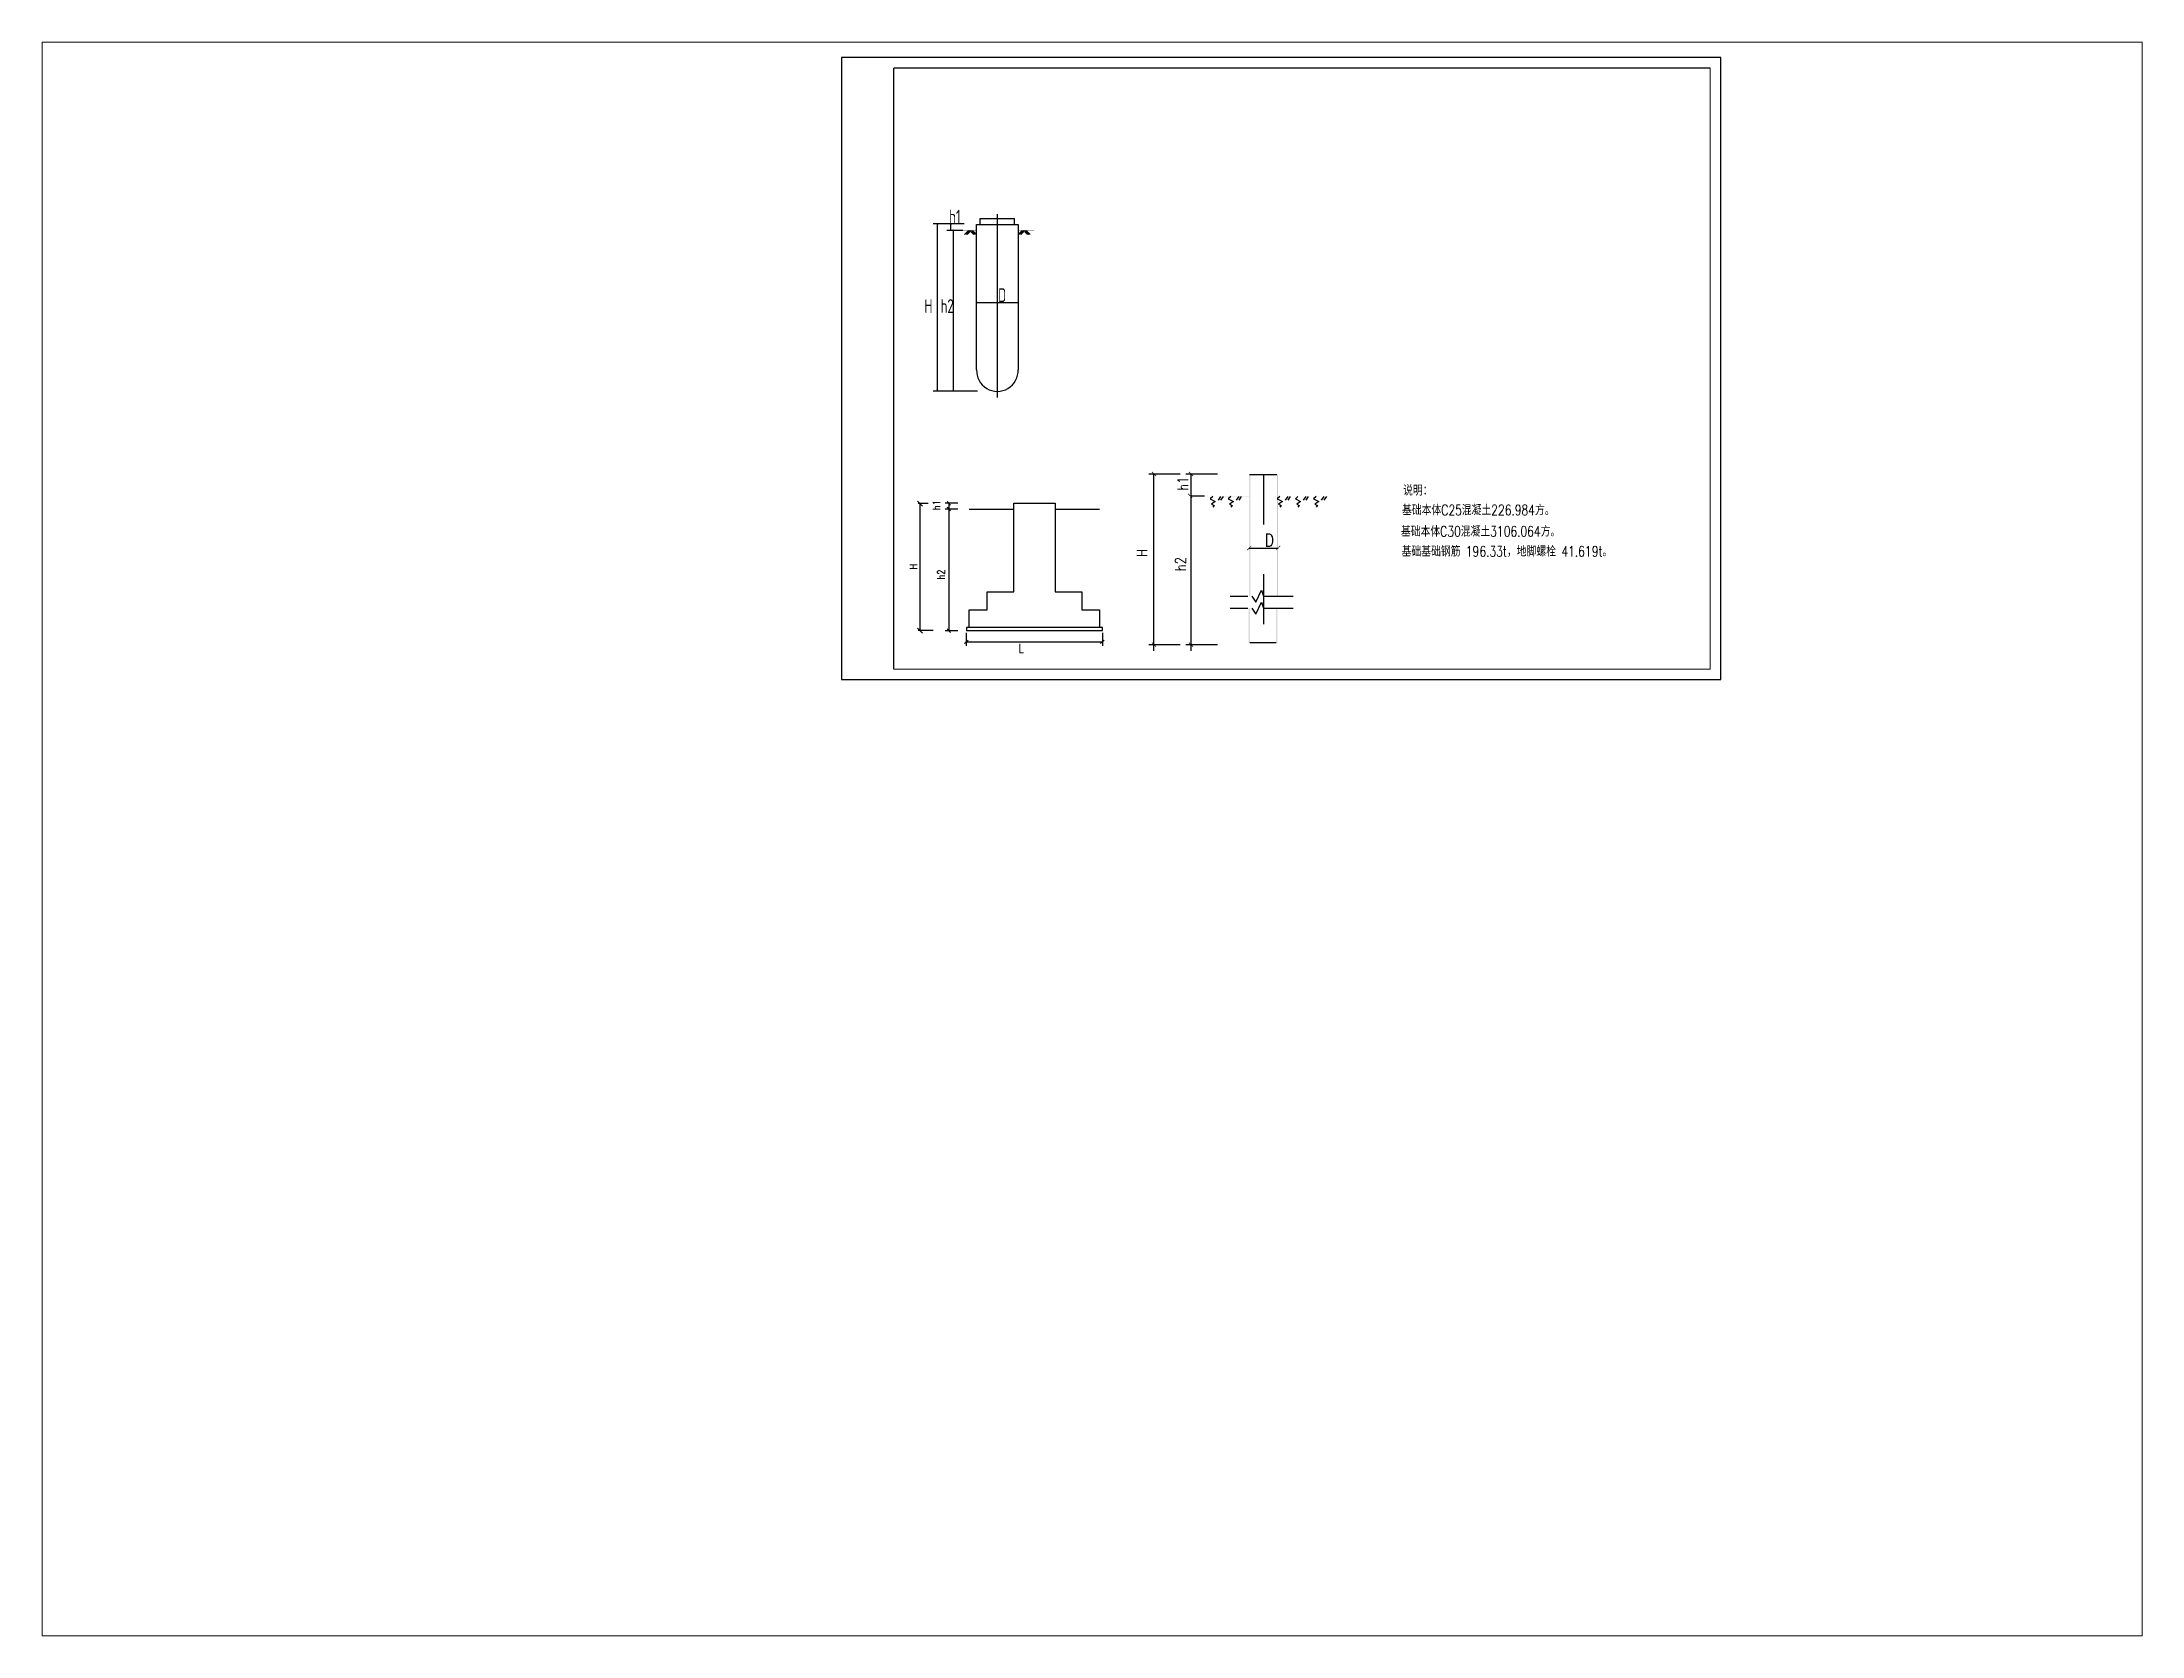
# Paper-space layout '布局1' of a CAD drawing. Header units: millimetres. Extents: x 26 to 231, y 20 to 176.
# The model-space entities are those that its viewports show. They can reach past a viewport. Long polylines and large blocks are cut down to what shows.
import ezdxf
from ezdxf.enums import TextEntityAlignment as Align

# ---------------------------------------------------------------- set-up
doc = ezdxf.new("R2010")
doc.units = ezdxf.units.MM
for name, pattern in [('2', [18.5, 12, -3, 0.5, -3]), ('实线', [20, 10, 10]), ('短虚线', [2, 1, -1])]:
    doc.linetypes.add(name, pattern=pattern)
for name, color, linetype in [('FD_CUSHION', 7, '实线'), ('FD_FRAME_OUT', 1, '实线'), ('GroundLines', 1, '国网地面线'), ('MARK_SIZE', 3, '实线'), ('ZSSignLayer', 7, 'Continuous')]:
    doc.layers.add(name, color=color, linetype=linetype)
doc.styles.add('HZ', font='simplex.shx', dxfattribs={"width": 0.75, "height": 5, "bigfont": 'hztxt.shx'})
doc.styles.get("Standard").update_dxf_attribs({"font": 'txt', "bigfont": 'gbcbig.shx'})
doc.styles.add('TSSD_Norm', font='tssdeng.shx', dxfattribs={"width": 0.7, "bigfont": 'hztxt.shx'})
doc.linetypes.add('国网地面线', pattern='A,0.5,[7,LilySharps.shx,S=0.3,R=0,X=-0.5,Y=-0.6],1.5', length=2)

msp = doc.modelspace()

# ---------------------------------------------------------------- linework, layer by layer
at = {"color": 3}
for p, q in [((4948.7, 633.5), (4528.7, 633.5)), ((4528.7, 633.5), (4528.7, 336.5)), ((4948.7, 336.5), (4948.7, 633.5)), ((4528.7, 336.5), (4948.7, 336.5))]:
    msp.add_line(p, q, dxfattribs=at)
at = {"color": 7}
for p, q in [((4587.3, 554.1), (4572.6, 554.1)), ((4574.6, 474.4), (4574.6, 554.1)), ((4580.9, 554.1), (4580.9, 551.2)), ((4593.3, 484.5), (4593.3, 553.8)), ((4593.3, 553.8), (4613.1, 553.8)), ((4595, 553.9), (4595, 556.7)), ((4595, 556.7), (4611.4, 556.7)), ((4611.4, 553.9), (4611.4, 556.7)), ((4613.1, 553.8), (4613.1, 484.5)), ((4579, 551.2), (4586.7, 551.2)), ((4582.2, 474.4), (4582.2, 551.2)), ((4589.4, 551), (4587.5, 549.1)), ((4590.1, 551), (4588.2, 549.1)), ((4590.7, 551), (4588.8, 549.1)), ((4590.7, 551), (4592.6, 549.1)), ((4590.7, 550.4), (4592, 549.1)), ((4591.3, 551), (4593.3, 549.1)), ((4615.1, 551), (4613.1, 549.1)), ((4615.7, 551), (4613.8, 549.1)), ((4616.3, 551), (4614.4, 549.1)), ((4616.3, 551), (4618.3, 549.1)), ((4616.3, 550.4), (4617.6, 549.1)), ((4617, 551), (4618.9, 549.1)), ((4593.2, 516.6), (4613.1, 516.6)), ((4572.6, 474.4), (4580.3, 474.4)), ((4578.4, 474.4), (4586.1, 474.4)), ((4580.3, 474.4), (4588, 474.4)), ((4586.1, 474.4), (4593.7, 474.4))]:
    msp.add_line(p, q, dxfattribs=at)
at = {"color": 7, "linetype": '2'}
msp.add_line((4603.2, 471.2), (4603.2, 558.8), dxfattribs=at)
at = {"color": 7, "linetype": 'Continuous', "lineweight": 25}
for p, q in [((4690.6, 434.7), (4675.5, 434.7)), ((4678, 350.2), (4678, 434.7)), ((4678, 350.2), (4678, 434.7)), ((4708.3, 434.7), (4693.2, 434.7)), ((4695.7, 350.2), (4695.7, 434.7)), ((4695.7, 350.2), (4695.7, 434.7)), ((4709.8, 424), (4708.6, 422.2)), ((4711.1, 424), (4709.8, 422.2)), ((4718.5, 424), (4717.2, 422.2)), ((4719.7, 424), (4718.5, 422.2)), ((4741.9, 424), (4740.6, 422.2)), ((4743.1, 424), (4741.9, 422.2)), ((4750.5, 424), (4749.3, 422.2)), ((4751.7, 424), (4750.5, 422.2)), ((4759.2, 424), (4757.9, 422.2)), ((4760.4, 424), (4759.2, 422.2)), ((4714.4, 376.3), (4722.9, 376.3)), ((4724.7, 376.3), (4726.6, 373.5)), ((4726.6, 373.5), (4729.4, 379.2)), ((4726.6, 367.8), (4729.4, 373.5)), ((4729.4, 379.2), (4730.4, 376.3)), ((4729.4, 373.5), (4730.4, 370.7)), ((4730.4, 376.3), (4744.5, 376.3)), ((4714.4, 370.7), (4722.9, 370.7)), ((4724.7, 370.7), (4726.6, 367.8)), ((4730.4, 370.7), (4744.5, 370.7)), ((4681.5, 353.2), (4675.5, 353.2)), ((4690.6, 353.2), (4675.5, 353.2)), ((4699.3, 353.2), (4693.2, 353.2)), ((4708.3, 353.2), (4693.2, 353.2))]:
    msp.add_line(p, q, dxfattribs=at)
at = {"linetype": '短虚线'}
msp.add_line((4730.4, 434.4), (4730.4, 347.6), dxfattribs=at)
at = {"color": 0, "linetype": 'ByBlock', "lineweight": 25}
for p, q in [((4567.4, 419.4), (4565, 421.8)), ((4567.4, 358.7), (4565, 361.1))]:
    msp.add_line(p, q, dxfattribs=at)
at = {"lineweight": 25}
for p, q in [((4702.1, 424.1), (4695.5, 424.1)), ((4570.1, 420.6), (4565.3, 420.6)), ((4572.5, 359.9), (4565.3, 359.9))]:
    msp.add_line(p, q, dxfattribs=at)
for p, q in [((4566.2, 420.6), (4566.2, 359.9)), ((4580, 420.7), (4580, 359.8)), ((4723.5, 399.3), (4737.3, 399.3)), ((4723.8, 354.2), (4736.4, 354.2))]:
    msp.add_line(p, q)
at = {"color": 0}
msp.add_line((4588.4, 354.6), (4653.4, 354.5), dxfattribs=at)
at = {"color": 3, "const_width": 0.6}
for points in [[(4553.7, 628.5), (4553.7, 341.5)], [(4943.7, 628.5), (4553.7, 628.5)], [(4943.7, 341.5), (4943.7, 628.5)], [(4553.7, 341.5), (4943.7, 341.5)]]:
    msp.add_lwpolyline(points, dxfattribs=at)
at = {"color": 7}
for points, const_width in [([(4575, 553.6), (4574.1, 554.5)], 0.128), ([(4581.4, 553.6), (4580.5, 554.5)], 0.128), ([(4581.4, 550.8), (4580.5, 551.7)], 0.128), ([(4582.7, 550.8), (4581.8, 551.7)], 0.128), ([(4593.3, 551), (4584.5, 551)], 0.224), ([(4620.7, 551), (4613.1, 551)], 0.224), ([(4592.8, 516.1), (4593.7, 517)], 0.128), ([(4612.7, 516.1), (4613.6, 517)], 0.128), ([(4575, 474), (4574.1, 474.9)], 0.128), ([(4582.7, 474), (4581.8, 474.9)], 0.128)]:
    msp.add_lwpolyline(points, dxfattribs=dict(at, const_width=const_width))
msp.add_lwpolyline([(4593.3, 484.5, 1.044488), (4613.1, 484.5)], format="xyb", dxfattribs=at)
at = {"color": 7, "lineweight": 25, "const_width": 0.288}
for points in [[(4679, 433.7), (4677, 435.7)], [(4696.7, 433.7), (4694.7, 435.7)], [(4696.3, 423.3), (4694.3, 425.3)], [(4722.5, 398.3), (4724.5, 400.4)], [(4736.3, 398.3), (4738.3, 400.4)], [(4679, 352.2), (4677, 354.2)], [(4696.7, 352.2), (4694.7, 354.2)]]:
    msp.add_lwpolyline(points, dxfattribs=at)
at = {"color": 7, "lineweight": 25}
for points in [[(4706.1, 424), (4704.9, 422.8), (4707.3, 421.6), (4705.5, 420.3), (4706.7, 419.7), (4706.1, 418.8)], [(4714.8, 424), (4713.5, 422.8), (4716, 421.6), (4714.1, 420.3), (4715.4, 419.7), (4714.8, 418.8)], [(4738.2, 424), (4736.9, 422.8), (4739.4, 421.6), (4737.5, 420.3), (4738.8, 419.7), (4738.2, 418.8)], [(4746.8, 424), (4745.6, 422.8), (4748, 421.6), (4746.2, 420.3), (4747.4, 419.7), (4746.8, 418.8)], [(4755.5, 424), (4754.2, 422.8), (4756.7, 421.6), (4754.8, 420.3), (4756.1, 419.7), (4755.5, 418.8)]]:
    msp.add_lwpolyline(points, dxfattribs=at)
for points in [[(4723.5, 376.3), (4724.1, 376.3), (4723.5, 434.4), (4724.1, 434.4)], [(4737.3, 434.4), (4736.7, 434.4), (4737.3, 376.3), (4736.7, 376.3)], [(4723.2, 354.2), (4723.8, 354.2), (4723.2, 370.7), (4723.8, 370.7)], [(4737, 370.7), (4736.4, 370.7), (4737, 354.2), (4736.4, 354.2)]]:
    msp.add_trace(points, dxfattribs=at)
at = {"lineweight": 25}
for points in [[(4701.5, 424.1), (4701.5, 424), (4723.4, 424.1), (4723.4, 423.9)], [(4702.5, 424.1), (4702.5, 424), (4702.5, 424.1), (4702.5, 424)]]:
    msp.add_trace(points, dxfattribs=at)
at = {"layer": 'FD_CUSHION', "color": 0, "linetype": '实线'}
for p, q in [((4589.8, 361.4), (4588.4, 361.4)), ((4588.4, 361.4), (4588.4, 360)), ((4653.4, 361.4), (4652, 361.4)), ((4653.4, 360), (4653.4, 361.4)), ((4588.4, 360), (4653.4, 360))]:
    msp.add_line(p, q, dxfattribs=at)
at = {"layer": 'FD_FRAME_OUT', "color": 0, "linetype": '实线'}
for p, q in [((4611, 378.4), (4611, 420.7)), ((4611, 420.7), (4630.8, 420.7)), ((4630.8, 420.7), (4630.8, 378.4)), ((4598.3, 369.9), (4598.3, 378.4)), ((4598.3, 378.4), (4611, 378.4)), ((4630.8, 378.4), (4643.5, 378.4)), ((4643.5, 378.4), (4643.5, 369.9)), ((4589.8, 361.4), (4589.8, 369.9)), ((4589.8, 369.9), (4598.3, 369.9)), ((4652, 361.4), (4589.8, 361.4)), ((4643.5, 369.9), (4652, 369.9)), ((4652, 369.9), (4652, 361.4))]:
    msp.add_line(p, q, dxfattribs=at)
at = {"layer": 'GroundLines', "color": 0, "linetype": '国网地面线'}
for p, q in [((4589.8, 417.9), (4611, 417.9)), ((4630.8, 417.9), (4652, 417.9))]:
    msp.add_line(p, q, dxfattribs=at)
at = {"layer": 'MARK_SIZE', "color": 0, "linetype": '实线'}
for p, q in [((4580.8, 419.8), (4579.2, 421.5)), ((4584.3, 420.7), (4578.2, 420.7)), ((4584.3, 417.9), (4578.2, 417.9)), ((4584.3, 417.9), (4578.2, 417.9)), ((4580.8, 417.1), (4579.2, 418.8)), ((4580, 378.4), (4580, 369.9)), ((4580, 369.9), (4580, 361.4)), ((4584.3, 359.8), (4578.2, 359.8)), ((4580.8, 359), (4579.2, 360.7)), ((4589.2, 355.4), (4587.5, 353.7)), ((4588.3, 358.8), (4588.3, 352.7)), ((4654.2, 355.4), (4652.5, 353.7)), ((4653.4, 358.8), (4653.4, 352.7))]:
    msp.add_line(p, q, dxfattribs=at)
at = {"layer": 'ZSSignLayer', "color": 7, "const_width": 0.6}
msp.add_lwpolyline([(4723.5, 434.4), (4736.7, 434.4)], dxfattribs=at)

# ---------------------------------------------------------------- texts
at = {"color": 7, "style": 'TSSD_Norm', "width": 0.7}
for s, p in [('h1', (4580.2, 554.3)), ('H', (4568.4, 511.6)), ('h2', (4576.1, 511.6))]:
    msp.add_text(s, height=6.59, dxfattribs=at).set_placement(p)
msp.add_text('D', height=6.59, dxfattribs=at).set_placement((4605.5, 516.8), align=Align.CENTER)
at = {"color": 7, "lineweight": 25, "width": 0.8}
for s, height, p in [('h1', 5, (4694.3, 426.7)), ('h1', 3.57, (4575.9, 417.4)), ('H', 3.57, (4564.9, 389.1)), ('H', 5, (4674.8, 395.1)), ('h2', 5, (4693.2, 388.3)), ('h2', 3.57, (4578.1, 384.3))]:
    msp.add_text(s, height=height, rotation=90, dxfattribs=at).set_placement(p)
at = {"color": 0, "lineweight": 25, "style": 'HZ', "width": 0.75}
for s, p in [('说明：', (4797, 424.4)), ('基础本体C25混凝土226.984方。', (4796.5, 415)), ('基础本体C30混凝土3106.064方。', (4796, 404.8)), ('基础基础钢筋 196.33t，地脚螺栓 41.619t。', (4796.3, 395.3))]:
    msp.add_text(s, height=5, dxfattribs=at).set_placement(p)
at = {"color": 7, "lineweight": 25, "width": 0.8}
for s, height, p in [('D', 6, (4730.9, 400.1)), ('L', 4.28, (4613.3, 349.3))]:
    msp.add_text(s, height=height, dxfattribs=at).set_placement(p)

psp = doc.layouts.new('布局1')

# ---------------------------------------------------------------- viewports
at = {"layer": '0', "view_target_point": (3414.46, 632.64)}
psp.add_viewport(center=(128.5, 97.5), size=(205.6, 156), view_center_point=(1233.95, -372.22), view_height=761.0937, dxfattribs=at)

doc.saveas('drawing.dxf')
